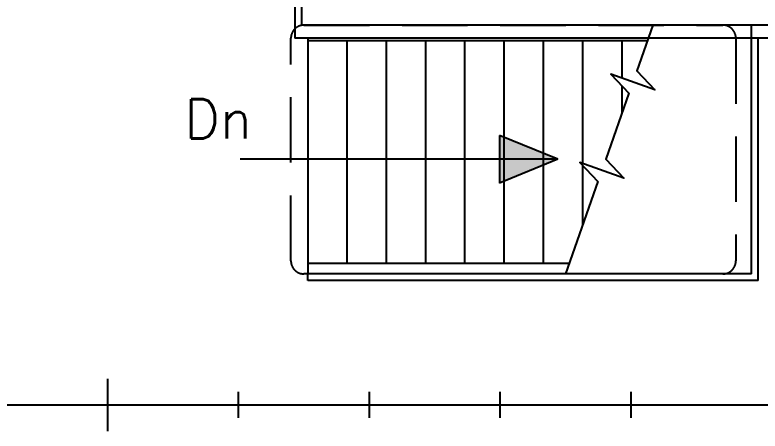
# Model space of a CAD drawing. Extents: x 1551 to 113148, y -1700 to 77018.
# Drawn here: x 27981 to 30828, y 44041 to 45630 of the extents above; entities that cross this region are included whole.
import ezdxf

# ---------------------------------------------------------------- set-up
doc = ezdxf.new("R2010")
doc.units = 0
doc.header["$LTSCALE"] = 500
doc.header["$MEASUREMENT"] = 0
doc.linetypes.add('CENTER', pattern=[3, 2.5, -0.25, 0, -0.25])
doc.linetypes.add('DASHED', pattern=[0.75, 0.5, -0.25])
doc.layers.get('0').update_dxf_attribs({"linetype": 'CONTINUOUS'})
for name, color, linetype in [('4000$0$511-CO2', 2, 'CONTINUOUS'), ('S0CO1', 7, 'CONTINUOUS'), ('S0CO3', 7, 'CONTINUOUS'), ('S0CO5', 7, 'CONTINUOUS'), ('S0DA1', 7, 'DASHED'), ('S0TX2', 7, 'CONTINUOUS'), ('Shuttering', 1, 'CONTINUOUS'), ('U0CO1', 7, 'CONTINUOUS'), ('U0CO2', 7, 'CONTINUOUS')]:
    doc.layers.add(name, color=color, linetype=linetype)
doc.styles.add('18', font='romans', dxfattribs={"height": 180})

# ---------------------------------------------------------------- blocks, each defined once
blk = doc.blocks.new('A$C64097268')
for p, q in [((20000, -100), (20000, 100)), ((20500, -50), (20500, 50)), ((21000, -50), (21000, 50)), ((21500, -50), (21500, 50)), ((22000, -50), (22000, 50)), ((-2758.9, 0), (35128.7, 0))]:
    blk.add_line(p, q)

msp = doc.modelspace()

# ---------------------------------------------------------------- linework, layer by layer
at = {"layer": '4000$0$511-CO2'}
msp.add_lwpolyline([(30417.84, 45590.768), (30356.518, 45416.352), (30425.549, 45344), (30257.398, 45403.119), (30326.428, 45330.768), (30237.858, 45078.852), (30306.889, 45006.5), (30138.738, 45065.619), (30207.769, 44993.268), (30083.835, 44640.768)], dxfattribs=at)
at = {"layer": 'S0CO1'}
for p, q in [((29050.093, 47490.683), (29050.093, 45540.725)), ((31860.105, 45540.725), (29050.093, 45540.725)), ((30055.31, 45078.725), (29831.51, 45169.825)), ((29831.51, 45169.825), (29831.51, 44987.626)), ((30055.31, 45078.725), (28841.82, 45078.725)), ((30055.31, 45078.725), (29831.51, 44987.626))]:
    msp.add_line(p, q, dxfattribs=at)
msp.add_solid([(29831.51, 45169.825), (30055.31, 45078.725), (29831.51, 44987.626)], dxfattribs=at)
at = {"layer": 'S0CO3'}
for p in [(29075.093, 47640.683), (31835.105, 45590.725)]:
    msp.add_line(p, (29075.093, 45590.725), dxfattribs=at)
at = {"layer": 'S0CO5'}
for q in [(30795.105, 45590.768), (29100.093, 44640.768)]:
    msp.add_line((30795.105, 44640.768), q, dxfattribs=at)
at = {"layer": 'S0DA1'}
msp.add_lwpolyline([(29085.102, 45590.768), (30685.105, 45590.768, -0.41421356), (30735.105, 45540.768), (30735.105, 44690.768, -0.41421356), (30685.105, 44640.768), (29085.102, 44640.768, -0.41421356), (29035.102, 44690.768), (29035.102, 45540.768, -0.41421356)], format="xyb", close=True, dxfattribs=at)
at = {"layer": 'Shuttering'}
for p, q in [((30820.105, 44615.768), (30820.105, 45540.725)), ((29100.093, 44615.768), (29100.093, 44640.768)), ((30820.105, 44615.768), (29100.093, 44615.768))]:
    msp.add_line(p, q, dxfattribs=at)
at = {"layer": 'U0CO1'}
for p, q in [((30055.31, 45078.768), (29831.51, 45169.867)), ((29831.51, 45169.867), (29831.51, 44987.668)), ((30055.31, 45078.768), (28841.82, 45078.768)), ((30055.31, 45078.768), (29831.51, 44987.668))]:
    msp.add_line(p, q, dxfattribs=at)
msp.add_solid([(29831.51, 45169.867), (30055.31, 45078.768), (29831.51, 44987.668)], dxfattribs=at)
at = {"layer": 'U0CO2'}
for p, q in [((29100.093, 45540.725), (29100.093, 44640.768)), ((30396.745, 45530.768), (29100.093, 45530.768)), ((29250.093, 44680.768), (29250.093, 45530.768)), ((29400.093, 44680.768), (29400.093, 45530.768)), ((29550.093, 44680.768), (29550.093, 45530.768)), ((29700.093, 44680.768), (29700.093, 45530.768)), ((29850.093, 44680.768), (29850.093, 45530.768)), ((30000.093, 44680.768), (30000.093, 45530.768)), ((30150.093, 45061.627), (30150.093, 45530.768)), ((30300.093, 45388.108), (30300.093, 45530.768)), ((30300.093, 45255.864), (30300.093, 45358.37)), ((30150.093, 44829.224), (30150.093, 45053.718)), ((30097.898, 44680.768), (29100.093, 44680.768))]:
    msp.add_line(p, q, dxfattribs=at)

# ---------------------------------------------------------------- block references
at = {"layer": 'S0CO1', "linetype": 'CENTER'}
msp.add_blockref('A$C64097268', (8335.105, 44140.725), dxfattribs=at)

# ---------------------------------------------------------------- texts
at = {"layer": 'S0TX2', "style": '18'}
msp.add_text('Dn', height=150, dxfattribs=at).set_placement((28628.963, 45158.176))

doc.saveas('drawing.dxf')
